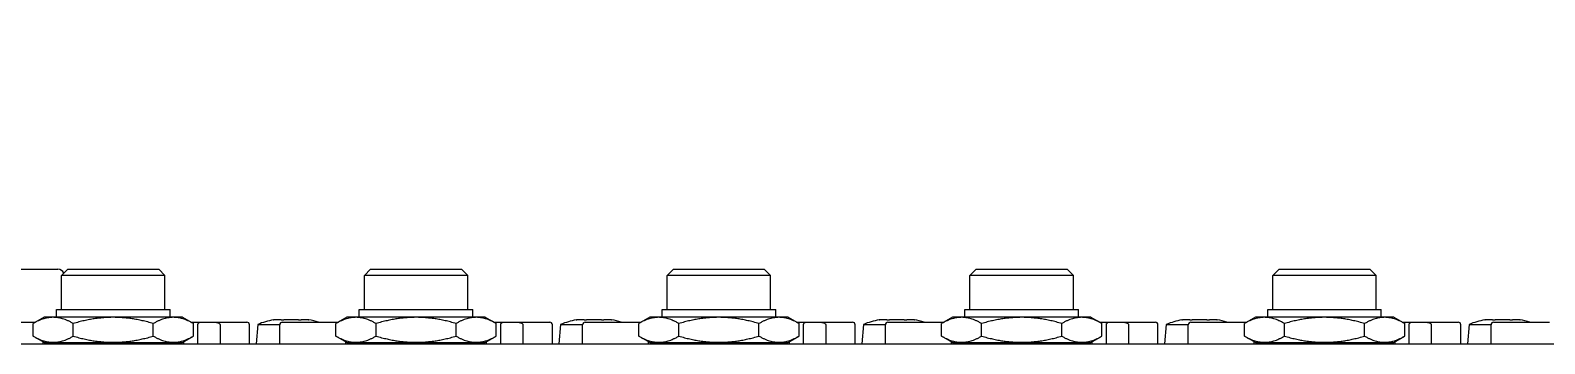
# Model space of a CAD drawing. Header units: millimetres. Extents: x 20 to 1660, y 4 to 1168.
# Drawn here: x 308.8 to 428.8, y 730.1 to 754.9 of the extents above; entities that cross this region are included whole.
import ezdxf

# ---------------------------------------------------------------- set-up
doc = ezdxf.new("R2010")
doc.units = ezdxf.units.MM
doc.header["$LTSCALE"] = 4
doc.layers.add('Dimensions(A H Standard)', color=7, linetype='Continuous', lineweight=9)
doc.layers.add('Visible Edges(A H Standard)', color=7, linetype='Continuous', lineweight=18)
doc.styles.add('DEFAULT-A H Standard', font='arial.ttf')
doc.dimstyles.new('DEFAULT', dxfattribs={"dimscale": 4, "dimtxt": 3, "dimasz": 2.5, "dimexe": 3, "dimexo": 1, "dimgap": 0.75, "dimtad": 1, "dimrnd": 1e-08, "dimzin": 0, "dimdsep": 46, "dimtxsty": 'DEFAULT-A H Standard', "dimcen": 0.09, "dimdle": 10, "dimclrd": 7, "dimclre": 7, "dimclrt": 7, "dimazin": 1, "dimtfac": 0.833333, "dimtofl": 0, "dimtmove": 0, "dimatfit": 3, "dimfxl": 0, "dimtolj": 1, "dimtzin": 0, "dimlwd": -1, "dimlwe": -1, "dimarcsym": 0})

# ---------------------------------------------------------------- blocks, each defined once
blk = doc.blocks.new('*D12')
at = {"layer": 'Defpoints', "color": 0, "linetype": 'Continuous'}
for p in [(194.88, 922.05), (194.88, 738.05), (675.88, 738.05)]:
    blk.add_point(p, dxfattribs=at)
at = {"layer": 'Dimensions(A H Standard)', "color": 7, "linetype": 'Continuous'}
for p, q in [((194.88, 742.05), (194.88, 934.05)), ((675.88, 742.05), (675.88, 934.05)), ((665.88, 922.05), (204.88, 922.05))]:
    blk.add_line(p, q, dxfattribs=at)
for points in [[(204.88, 923.72), (204.88, 920.39), (194.88, 922.05)], [(665.88, 923.72), (665.88, 920.39), (675.88, 922.05)]]:
    blk.add_solid(points, dxfattribs=at)
at = {"layer": 'Dimensions(A H Standard)', "color": 7, "linetype": 'Continuous', "insert": (410.25, 937.31), "char_height": 12, "attachment_point": 1, "style": 'DEFAULT-A H Standard'}
blk.add_mtext('\\A1;481.00', dxfattribs=at)

msp = doc.modelspace()

# ---------------------------------------------------------------- linework, layer by layer
at = {"layer": 'Visible Edges(A H Standard)'}
for p, q in [((303.759, 735.955), (310.993, 735.955)), ((311.776, 735.955), (311.276, 735.455)), ((311.776, 735.955), (318.976, 735.955)), ((318.976, 735.955), (319.476, 735.455)), ((335.776, 735.955), (335.276, 735.455)), ((335.776, 735.955), (342.976, 735.955)), ((342.976, 735.955), (343.476, 735.455)), ((359.776, 735.955), (359.276, 735.455)), ((359.776, 735.955), (366.976, 735.955)), ((366.976, 735.955), (367.476, 735.455)), ((383.776, 735.955), (383.276, 735.455)), ((383.776, 735.955), (390.976, 735.955)), ((390.976, 735.955), (391.476, 735.455)), ((407.776, 735.955), (407.276, 735.455)), ((407.776, 735.955), (414.976, 735.955)), ((414.976, 735.955), (415.476, 735.455)), ((319.476, 735.455), (311.276, 735.455)), ((311.276, 732.755), (311.276, 735.455)), ((319.476, 732.755), (319.476, 735.455)), ((343.476, 735.455), (335.276, 735.455)), ((335.276, 732.755), (335.276, 735.455)), ((343.476, 732.755), (343.476, 735.455)), ((367.476, 735.455), (359.276, 735.455)), ((359.276, 732.755), (359.276, 735.455)), ((367.476, 732.755), (367.476, 735.455)), ((391.476, 735.455), (383.276, 735.455)), ((383.276, 732.755), (383.276, 735.455)), ((391.476, 732.755), (391.476, 735.455)), ((415.476, 735.455), (407.276, 735.455)), ((407.276, 732.755), (407.276, 735.455)), ((415.476, 732.755), (415.476, 735.455)), ((309.892, 732.155), (309.026, 731.655)), ((320.861, 732.155), (309.892, 732.155)), ((310.876, 732.755), (319.876, 732.755)), ((310.876, 732.155), (310.876, 732.755)), ((319.876, 732.155), (319.876, 732.755)), ((320.861, 732.155), (321.727, 731.655)), ((333.892, 732.155), (333.026, 731.655)), ((344.861, 732.155), (333.892, 732.155)), ((334.876, 732.755), (343.876, 732.755)), ((334.876, 732.155), (334.876, 732.755)), ((343.876, 732.155), (343.876, 732.755)), ((344.861, 732.155), (345.727, 731.655)), ((357.892, 732.155), (357.026, 731.655)), ((368.861, 732.155), (357.892, 732.155)), ((358.876, 732.755), (367.876, 732.755)), ((358.876, 732.155), (358.876, 732.755)), ((367.876, 732.155), (367.876, 732.755)), ((368.861, 732.155), (369.727, 731.655)), ((381.892, 732.155), (381.026, 731.655)), ((392.861, 732.155), (381.892, 732.155)), ((382.876, 732.755), (391.876, 732.755)), ((382.876, 732.155), (382.876, 732.755)), ((391.876, 732.155), (391.876, 732.755)), ((392.861, 732.155), (393.727, 731.655)), ((405.892, 732.155), (405.026, 731.655)), ((416.861, 732.155), (405.892, 732.155)), ((406.876, 732.755), (415.876, 732.755)), ((406.876, 732.155), (406.876, 732.755)), ((415.876, 732.155), (415.876, 732.755)), ((416.861, 732.155), (417.727, 731.655)), ((304.776, 731.755), (309.199, 731.755)), ((309.026, 730.655), (309.026, 731.655)), ((312.201, 730.655), (312.201, 731.655)), ((318.552, 730.655), (318.552, 731.655)), ((321.554, 731.755), (322.345, 731.755)), ((321.727, 730.655), (321.727, 731.655)), ((322.084, 730.055), (322.084, 731.555)), ((322.345, 731.755), (323.363, 731.755)), ((323.363, 731.755), (325.976, 731.755)), ((323.84, 731.555), (323.84, 730.055)), ((326.176, 730.055), (326.176, 731.555)), ((326.829, 731.584), (326.695, 730.055)), ((326.829, 731.584), (328.579, 731.584)), ((328.689, 731.955), (328.106, 731.955)), ((328.576, 730.055), (328.576, 731.555)), ((328.776, 731.755), (333.199, 731.755)), ((330.059, 731.955), (328.894, 731.955)), ((330.847, 731.955), (330.264, 731.955)), ((333.026, 730.655), (333.026, 731.655)), ((336.201, 730.655), (336.201, 731.655)), ((342.552, 730.655), (342.552, 731.655)), ((345.554, 731.755), (346.345, 731.755)), ((345.727, 730.655), (345.727, 731.655)), ((346.084, 730.055), (346.084, 731.555)), ((346.345, 731.755), (347.363, 731.755)), ((347.363, 731.755), (349.976, 731.755)), ((347.84, 731.555), (347.84, 730.055)), ((350.176, 730.055), (350.176, 731.555)), ((350.829, 731.584), (350.695, 730.055)), ((350.829, 731.584), (352.579, 731.584)), ((352.689, 731.955), (352.106, 731.955)), ((352.576, 730.055), (352.576, 731.555)), ((352.776, 731.755), (357.199, 731.755)), ((354.059, 731.955), (352.894, 731.955)), ((354.847, 731.955), (354.264, 731.955)), ((357.026, 730.655), (357.026, 731.655)), ((360.201, 730.655), (360.201, 731.655)), ((366.552, 730.655), (366.552, 731.655)), ((369.554, 731.755), (370.345, 731.755)), ((369.727, 730.655), (369.727, 731.655)), ((370.084, 730.055), (370.084, 731.555)), ((370.345, 731.755), (371.363, 731.755)), ((371.363, 731.755), (373.976, 731.755)), ((371.84, 731.555), (371.84, 730.055)), ((374.176, 730.055), (374.176, 731.555)), ((374.829, 731.584), (374.695, 730.055)), ((374.829, 731.584), (376.579, 731.584)), ((376.689, 731.955), (376.106, 731.955)), ((376.576, 730.055), (376.576, 731.555)), ((376.776, 731.755), (381.199, 731.755)), ((378.059, 731.955), (376.894, 731.955)), ((378.847, 731.955), (378.264, 731.955)), ((381.026, 730.655), (381.026, 731.655)), ((384.201, 730.655), (384.201, 731.655)), ((390.552, 730.655), (390.552, 731.655)), ((393.554, 731.755), (394.345, 731.755)), ((393.727, 730.655), (393.727, 731.655)), ((394.084, 730.055), (394.084, 731.555)), ((394.345, 731.755), (395.363, 731.755)), ((395.363, 731.755), (397.976, 731.755)), ((395.84, 731.555), (395.84, 730.055)), ((398.176, 730.055), (398.176, 731.555)), ((398.829, 731.584), (398.695, 730.055)), ((398.829, 731.584), (400.579, 731.584)), ((400.689, 731.955), (400.106, 731.955)), ((400.576, 730.055), (400.576, 731.555)), ((400.776, 731.755), (405.199, 731.755)), ((402.059, 731.955), (400.894, 731.955)), ((402.847, 731.955), (402.264, 731.955)), ((405.026, 730.655), (405.026, 731.655)), ((408.201, 730.655), (408.201, 731.655)), ((414.552, 730.655), (414.552, 731.655)), ((417.554, 731.755), (418.345, 731.755)), ((417.727, 730.655), (417.727, 731.655)), ((418.084, 730.055), (418.084, 731.555)), ((418.345, 731.755), (419.363, 731.755)), ((419.363, 731.755), (421.976, 731.755)), ((419.84, 731.555), (419.84, 730.055)), ((422.176, 730.055), (422.176, 731.555)), ((422.829, 731.584), (422.695, 730.055)), ((422.829, 731.584), (424.579, 731.584)), ((424.689, 731.955), (424.106, 731.955)), ((424.576, 730.055), (424.576, 731.555)), ((424.776, 731.755), (429.199, 731.755)), ((426.059, 731.955), (424.894, 731.955)), ((426.847, 731.955), (426.264, 731.955)), ((219.376, 730.055), (651.376, 730.055)), ((309.892, 730.155), (309.026, 730.655)), ((309.809, 730.055), (309.809, 730.202)), ((309.892, 730.155), (320.861, 730.155)), ((310.376, 730.155), (310.376, 730.055)), ((310.876, 730.055), (310.876, 730.155)), ((319.876, 730.055), (319.876, 730.155)), ((320.032, 730.055), (320.032, 730.155)), ((320.376, 730.055), (320.376, 730.155)), ((320.861, 730.155), (321.727, 730.655)), ((320.943, 730.202), (320.943, 730.055)), ((333.892, 730.155), (333.026, 730.655)), ((333.809, 730.055), (333.809, 730.202)), ((333.892, 730.155), (344.861, 730.155)), ((334.376, 730.155), (334.376, 730.055)), ((334.876, 730.055), (334.876, 730.155)), ((343.876, 730.055), (343.876, 730.155)), ((344.032, 730.055), (344.032, 730.155)), ((344.376, 730.055), (344.376, 730.155)), ((344.861, 730.155), (345.727, 730.655)), ((344.943, 730.202), (344.943, 730.055)), ((357.892, 730.155), (357.026, 730.655)), ((357.809, 730.055), (357.809, 730.202)), ((357.892, 730.155), (368.861, 730.155)), ((358.376, 730.155), (358.376, 730.055)), ((358.876, 730.055), (358.876, 730.155)), ((367.876, 730.055), (367.876, 730.155)), ((368.032, 730.055), (368.032, 730.155)), ((368.376, 730.055), (368.376, 730.155)), ((368.861, 730.155), (369.727, 730.655)), ((368.943, 730.202), (368.943, 730.055)), ((381.892, 730.155), (381.026, 730.655)), ((381.809, 730.055), (381.809, 730.202)), ((381.892, 730.155), (392.861, 730.155)), ((382.376, 730.155), (382.376, 730.055)), ((382.876, 730.055), (382.876, 730.155)), ((391.876, 730.055), (391.876, 730.155)), ((392.032, 730.055), (392.032, 730.155)), ((392.376, 730.055), (392.376, 730.155)), ((392.861, 730.155), (393.727, 730.655)), ((392.943, 730.202), (392.943, 730.055)), ((405.892, 730.155), (405.026, 730.655)), ((405.809, 730.055), (405.809, 730.202)), ((405.892, 730.155), (416.861, 730.155)), ((406.376, 730.155), (406.376, 730.055)), ((406.876, 730.055), (406.876, 730.155)), ((415.876, 730.055), (415.876, 730.155)), ((416.032, 730.055), (416.032, 730.155)), ((416.376, 730.055), (416.376, 730.155)), ((416.861, 730.155), (417.727, 730.655)), ((416.943, 730.202), (416.943, 730.055))]:
    msp.add_line(p, q, dxfattribs=at)
for centre, radius, start, end in [((310.993, 735.455), 0.5, 21.40974, 90), ((325.976, 731.555), 0.2, 0, 90), ((329.476, 724.855), 7.231, 101.16299, 111.47562), ((328.776, 731.555), 0.2, 90, 180), ((329.476, 724.855), 7.231, 72.57103, 78.83701), ((349.976, 731.555), 0.2, 0, 90), ((353.476, 724.855), 7.231, 101.16299, 111.47562), ((352.776, 731.555), 0.2, 90, 180), ((353.476, 724.855), 7.231, 72.57103, 78.83701), ((373.976, 731.555), 0.2, 0, 90), ((377.476, 724.855), 7.231, 101.16299, 111.47562), ((376.776, 731.555), 0.2, 90, 180), ((377.476, 724.855), 7.231, 72.57103, 78.83701), ((397.976, 731.555), 0.2, 0, 90), ((401.476, 724.855), 7.231, 101.16299, 111.47562), ((400.776, 731.555), 0.2, 90, 180), ((401.476, 724.855), 7.231, 72.57103, 78.83701), ((421.976, 731.555), 0.2, 0, 90), ((425.476, 724.855), 7.231, 101.16299, 111.47562), ((424.776, 731.555), 0.2, 90, 180), ((425.476, 724.855), 7.231, 72.57103, 78.83701)]:
    msp.add_arc(centre, radius, start, end, dxfattribs=at)
for points in [[(312.201, 731.655), (310.613, 732.571), (309.026, 731.655)], [(318.552, 731.655), (315.376, 732.571), (312.201, 731.655)], [(321.727, 731.655), (320.14, 732.571), (318.552, 731.655)], [(336.201, 731.655), (334.613, 732.571), (333.026, 731.655)], [(342.552, 731.655), (339.376, 732.571), (336.201, 731.655)], [(345.727, 731.655), (344.14, 732.571), (342.552, 731.655)], [(360.201, 731.655), (358.613, 732.571), (357.026, 731.655)], [(366.552, 731.655), (363.376, 732.571), (360.201, 731.655)], [(369.727, 731.655), (368.14, 732.571), (366.552, 731.655)], [(384.201, 731.655), (382.613, 732.571), (381.026, 731.655)], [(390.552, 731.655), (387.376, 732.571), (384.201, 731.655)], [(393.727, 731.655), (392.14, 732.571), (390.552, 731.655)], [(408.201, 731.655), (406.613, 732.571), (405.026, 731.655)], [(414.552, 731.655), (411.376, 732.571), (408.201, 731.655)], [(417.727, 731.655), (416.14, 732.571), (414.552, 731.655)], [(309.026, 730.655), (310.613, 729.738), (312.201, 730.655)], [(312.201, 730.655), (315.376, 729.738), (318.552, 730.655)], [(318.552, 730.655), (320.14, 729.738), (321.727, 730.655)], [(333.026, 730.655), (334.613, 729.738), (336.201, 730.655)], [(336.201, 730.655), (339.376, 729.738), (342.552, 730.655)], [(342.552, 730.655), (344.14, 729.738), (345.727, 730.655)], [(357.026, 730.655), (358.613, 729.738), (360.201, 730.655)], [(360.201, 730.655), (363.376, 729.738), (366.552, 730.655)], [(366.552, 730.655), (368.14, 729.738), (369.727, 730.655)], [(381.026, 730.655), (382.613, 729.738), (384.201, 730.655)], [(384.201, 730.655), (387.376, 729.738), (390.552, 730.655)], [(390.552, 730.655), (392.14, 729.738), (393.727, 730.655)], [(405.026, 730.655), (406.613, 729.738), (408.201, 730.655)], [(408.201, 730.655), (411.376, 729.738), (414.552, 730.655)], [(414.552, 730.655), (416.14, 729.738), (417.727, 730.655)]]:
    msp.add_rational_spline(points, [1, 1.15470053838, 1], degree=2, dxfattribs=at)
for points, knots in [([(322.084, 731.555), (322.084, 731.565), (322.085, 731.575), (322.089, 731.599), (322.092, 731.611), (322.101, 731.639), (322.108, 731.653), (322.127, 731.683), (322.142, 731.699), (322.191, 731.732), (322.23, 731.746), (322.304, 731.754), (322.324, 731.755), (322.345, 731.755)], [0.45842334, 0.45842334, 0.45842334, 0.45842334, 0.46680848, 0.46680848, 0.4777807, 0.4777807, 0.49393714, 0.49393714, 0.51869011, 0.51869011, 0.55339771, 0.55339771, 0.56534432, 0.56534432, 0.56534432, 0.56534432]), ([(323.363, 731.755), (323.427, 731.755), (323.489, 731.751), (323.633, 731.731), (323.697, 731.71), (323.771, 731.669), (323.791, 731.652), (323.817, 731.623), (323.826, 731.611), (323.834, 731.59), (323.837, 731.583), (323.84, 731.569), (323.84, 731.562), (323.84, 731.555)], [0.239876037, 0.239876037, 0.239876037, 0.239876037, 0.248412927, 0.248412927, 0.260810739, 0.260810739, 0.267852085, 0.267852085, 0.272470722, 0.272470722, 0.274662662, 0.274662662, 0.276815777, 0.276815777, 0.276815777, 0.276815777]), ([(328.076, 731.95), (328.076, 731.95), (328.079, 731.95), (328.09, 731.952), (328.097, 731.953), (328.106, 731.955)], [0.031546833, 0.031546833, 0.031546833, 0.031546833, 0.037843043, 0.037843043, 0.043488002, 0.043488002, 0.043488002, 0.043488002]), ([(328.689, 731.955), (328.704, 731.952), (328.725, 731.951), (328.758, 731.95), (328.767, 731.95), (328.776, 731.95)], [0.019799734, 0.019799734, 0.019799734, 0.019799734, 0.02841315, 0.02841315, 0.031546833, 0.031546833, 0.031546833, 0.031546833]), ([(328.776, 731.95), (328.796, 731.95), (328.816, 731.95), (328.854, 731.952), (328.874, 731.953), (328.894, 731.955)], [0.031546833, 0.031546833, 0.031546833, 0.031546833, 0.037843043, 0.037843043, 0.043488002, 0.043488002, 0.043488002, 0.043488002]), ([(330.059, 731.955), (330.088, 731.952), (330.118, 731.951), (330.157, 731.95), (330.167, 731.95), (330.176, 731.95)], [0.019799734, 0.019799734, 0.019799734, 0.019799734, 0.02841315, 0.02841315, 0.031546833, 0.031546833, 0.031546833, 0.031546833]), ([(330.176, 731.95), (330.196, 731.95), (330.213, 731.95), (330.241, 731.952), (330.253, 731.953), (330.264, 731.955)], [0.031546833, 0.031546833, 0.031546833, 0.031546833, 0.037843043, 0.037843043, 0.043488002, 0.043488002, 0.043488002, 0.043488002]), ([(330.847, 731.955), (330.86, 731.952), (330.87, 731.951), (330.876, 731.95), (330.876, 731.95), (330.876, 731.95)], [0.019800537, 0.019800537, 0.019800537, 0.019800537, 0.028440908, 0.028440908, 0.031547842, 0.031547842, 0.031547842, 0.031547842]), ([(346.084, 731.555), (346.084, 731.565), (346.085, 731.575), (346.089, 731.599), (346.092, 731.611), (346.101, 731.639), (346.108, 731.653), (346.127, 731.683), (346.142, 731.699), (346.191, 731.732), (346.23, 731.746), (346.304, 731.754), (346.324, 731.755), (346.345, 731.755)], [0.45842334, 0.45842334, 0.45842334, 0.45842334, 0.46680848, 0.46680848, 0.4777807, 0.4777807, 0.49393714, 0.49393714, 0.51869011, 0.51869011, 0.55339771, 0.55339771, 0.56534432, 0.56534432, 0.56534432, 0.56534432]), ([(347.363, 731.755), (347.427, 731.755), (347.489, 731.751), (347.633, 731.731), (347.697, 731.71), (347.771, 731.669), (347.791, 731.652), (347.817, 731.623), (347.826, 731.611), (347.834, 731.59), (347.837, 731.583), (347.84, 731.569), (347.84, 731.562), (347.84, 731.555)], [0.239876037, 0.239876037, 0.239876037, 0.239876037, 0.248412927, 0.248412927, 0.260810739, 0.260810739, 0.267852085, 0.267852085, 0.272470722, 0.272470722, 0.274662662, 0.274662662, 0.276815777, 0.276815777, 0.276815777, 0.276815777]), ([(352.076, 731.95), (352.076, 731.95), (352.079, 731.95), (352.09, 731.952), (352.097, 731.953), (352.106, 731.955)], [0.031546833, 0.031546833, 0.031546833, 0.031546833, 0.037843043, 0.037843043, 0.043488002, 0.043488002, 0.043488002, 0.043488002]), ([(352.689, 731.955), (352.704, 731.952), (352.725, 731.951), (352.758, 731.95), (352.767, 731.95), (352.776, 731.95)], [0.019799734, 0.019799734, 0.019799734, 0.019799734, 0.02841315, 0.02841315, 0.031546833, 0.031546833, 0.031546833, 0.031546833]), ([(352.776, 731.95), (352.796, 731.95), (352.816, 731.95), (352.854, 731.952), (352.874, 731.953), (352.894, 731.955)], [0.031546833, 0.031546833, 0.031546833, 0.031546833, 0.037843043, 0.037843043, 0.043488002, 0.043488002, 0.043488002, 0.043488002]), ([(354.059, 731.955), (354.088, 731.952), (354.118, 731.951), (354.157, 731.95), (354.167, 731.95), (354.176, 731.95)], [0.019799734, 0.019799734, 0.019799734, 0.019799734, 0.02841315, 0.02841315, 0.031546833, 0.031546833, 0.031546833, 0.031546833]), ([(354.176, 731.95), (354.196, 731.95), (354.213, 731.95), (354.241, 731.952), (354.253, 731.953), (354.264, 731.955)], [0.031546833, 0.031546833, 0.031546833, 0.031546833, 0.037843043, 0.037843043, 0.043488002, 0.043488002, 0.043488002, 0.043488002]), ([(354.847, 731.955), (354.86, 731.952), (354.87, 731.951), (354.876, 731.95), (354.876, 731.95), (354.876, 731.95)], [0.019800537, 0.019800537, 0.019800537, 0.019800537, 0.028440908, 0.028440908, 0.031547842, 0.031547842, 0.031547842, 0.031547842]), ([(370.084, 731.555), (370.084, 731.565), (370.085, 731.575), (370.089, 731.599), (370.092, 731.611), (370.101, 731.639), (370.108, 731.653), (370.127, 731.683), (370.142, 731.699), (370.191, 731.732), (370.23, 731.746), (370.304, 731.754), (370.324, 731.755), (370.345, 731.755)], [0.45842334, 0.45842334, 0.45842334, 0.45842334, 0.46680848, 0.46680848, 0.4777807, 0.4777807, 0.49393714, 0.49393714, 0.51869011, 0.51869011, 0.55339771, 0.55339771, 0.56534432, 0.56534432, 0.56534432, 0.56534432]), ([(371.363, 731.755), (371.427, 731.755), (371.489, 731.751), (371.633, 731.731), (371.697, 731.71), (371.771, 731.669), (371.791, 731.652), (371.817, 731.623), (371.826, 731.611), (371.834, 731.59), (371.837, 731.583), (371.84, 731.569), (371.84, 731.562), (371.84, 731.555)], [0.239876037, 0.239876037, 0.239876037, 0.239876037, 0.248412927, 0.248412927, 0.260810739, 0.260810739, 0.267852085, 0.267852085, 0.272470722, 0.272470722, 0.274662662, 0.274662662, 0.276815777, 0.276815777, 0.276815777, 0.276815777]), ([(376.076, 731.95), (376.076, 731.95), (376.079, 731.95), (376.09, 731.952), (376.097, 731.953), (376.106, 731.955)], [0.031546833, 0.031546833, 0.031546833, 0.031546833, 0.037843043, 0.037843043, 0.043488002, 0.043488002, 0.043488002, 0.043488002]), ([(376.689, 731.955), (376.704, 731.952), (376.725, 731.951), (376.758, 731.95), (376.767, 731.95), (376.776, 731.95)], [0.019799734, 0.019799734, 0.019799734, 0.019799734, 0.02841315, 0.02841315, 0.031546833, 0.031546833, 0.031546833, 0.031546833]), ([(376.776, 731.95), (376.796, 731.95), (376.816, 731.95), (376.854, 731.952), (376.874, 731.953), (376.894, 731.955)], [0.031546833, 0.031546833, 0.031546833, 0.031546833, 0.037843043, 0.037843043, 0.043488002, 0.043488002, 0.043488002, 0.043488002]), ([(378.059, 731.955), (378.088, 731.952), (378.118, 731.951), (378.157, 731.95), (378.167, 731.95), (378.176, 731.95)], [0.019799734, 0.019799734, 0.019799734, 0.019799734, 0.02841315, 0.02841315, 0.031546833, 0.031546833, 0.031546833, 0.031546833]), ([(378.176, 731.95), (378.196, 731.95), (378.213, 731.95), (378.241, 731.952), (378.253, 731.953), (378.264, 731.955)], [0.031546833, 0.031546833, 0.031546833, 0.031546833, 0.037843043, 0.037843043, 0.043488002, 0.043488002, 0.043488002, 0.043488002]), ([(378.847, 731.955), (378.86, 731.952), (378.87, 731.951), (378.876, 731.95), (378.876, 731.95), (378.876, 731.95)], [0.019800537, 0.019800537, 0.019800537, 0.019800537, 0.028440908, 0.028440908, 0.031547842, 0.031547842, 0.031547842, 0.031547842]), ([(394.084, 731.555), (394.084, 731.565), (394.085, 731.575), (394.089, 731.599), (394.092, 731.611), (394.101, 731.639), (394.108, 731.653), (394.127, 731.683), (394.142, 731.699), (394.191, 731.732), (394.23, 731.746), (394.304, 731.754), (394.324, 731.755), (394.345, 731.755)], [0.45842334, 0.45842334, 0.45842334, 0.45842334, 0.46680848, 0.46680848, 0.4777807, 0.4777807, 0.49393714, 0.49393714, 0.51869011, 0.51869011, 0.55339771, 0.55339771, 0.56534432, 0.56534432, 0.56534432, 0.56534432]), ([(395.363, 731.755), (395.427, 731.755), (395.489, 731.751), (395.633, 731.731), (395.697, 731.71), (395.771, 731.669), (395.791, 731.652), (395.817, 731.623), (395.826, 731.611), (395.834, 731.59), (395.837, 731.583), (395.84, 731.569), (395.84, 731.562), (395.84, 731.555)], [0.239876037, 0.239876037, 0.239876037, 0.239876037, 0.248412927, 0.248412927, 0.260810739, 0.260810739, 0.267852085, 0.267852085, 0.272470722, 0.272470722, 0.274662662, 0.274662662, 0.276815777, 0.276815777, 0.276815777, 0.276815777]), ([(400.076, 731.95), (400.076, 731.95), (400.079, 731.95), (400.09, 731.952), (400.097, 731.953), (400.106, 731.955)], [0.031546833, 0.031546833, 0.031546833, 0.031546833, 0.037843043, 0.037843043, 0.043488002, 0.043488002, 0.043488002, 0.043488002]), ([(400.689, 731.955), (400.704, 731.952), (400.725, 731.951), (400.758, 731.95), (400.767, 731.95), (400.776, 731.95)], [0.019799734, 0.019799734, 0.019799734, 0.019799734, 0.02841315, 0.02841315, 0.031546833, 0.031546833, 0.031546833, 0.031546833]), ([(400.776, 731.95), (400.796, 731.95), (400.816, 731.95), (400.854, 731.952), (400.874, 731.953), (400.894, 731.955)], [0.031546833, 0.031546833, 0.031546833, 0.031546833, 0.037843043, 0.037843043, 0.043488002, 0.043488002, 0.043488002, 0.043488002]), ([(402.059, 731.955), (402.088, 731.952), (402.118, 731.951), (402.157, 731.95), (402.167, 731.95), (402.176, 731.95)], [0.019799734, 0.019799734, 0.019799734, 0.019799734, 0.02841315, 0.02841315, 0.031546833, 0.031546833, 0.031546833, 0.031546833]), ([(402.176, 731.95), (402.196, 731.95), (402.213, 731.95), (402.241, 731.952), (402.253, 731.953), (402.264, 731.955)], [0.031546833, 0.031546833, 0.031546833, 0.031546833, 0.037843043, 0.037843043, 0.043488002, 0.043488002, 0.043488002, 0.043488002]), ([(402.847, 731.955), (402.86, 731.952), (402.87, 731.951), (402.876, 731.95), (402.876, 731.95), (402.876, 731.95)], [0.019800537, 0.019800537, 0.019800537, 0.019800537, 0.028440908, 0.028440908, 0.031547842, 0.031547842, 0.031547842, 0.031547842]), ([(418.084, 731.555), (418.084, 731.565), (418.085, 731.575), (418.089, 731.599), (418.092, 731.611), (418.101, 731.639), (418.108, 731.653), (418.127, 731.683), (418.142, 731.699), (418.191, 731.732), (418.23, 731.746), (418.304, 731.754), (418.324, 731.755), (418.345, 731.755)], [0.45842334, 0.45842334, 0.45842334, 0.45842334, 0.46680848, 0.46680848, 0.4777807, 0.4777807, 0.49393714, 0.49393714, 0.51869011, 0.51869011, 0.55339771, 0.55339771, 0.56534432, 0.56534432, 0.56534432, 0.56534432]), ([(419.363, 731.755), (419.427, 731.755), (419.489, 731.751), (419.633, 731.731), (419.697, 731.71), (419.771, 731.669), (419.791, 731.652), (419.817, 731.623), (419.826, 731.611), (419.834, 731.59), (419.837, 731.583), (419.84, 731.569), (419.84, 731.562), (419.84, 731.555)], [0.239876037, 0.239876037, 0.239876037, 0.239876037, 0.248412927, 0.248412927, 0.260810739, 0.260810739, 0.267852085, 0.267852085, 0.272470722, 0.272470722, 0.274662662, 0.274662662, 0.276815777, 0.276815777, 0.276815777, 0.276815777]), ([(424.076, 731.95), (424.076, 731.95), (424.079, 731.95), (424.09, 731.952), (424.097, 731.953), (424.106, 731.955)], [0.031546833, 0.031546833, 0.031546833, 0.031546833, 0.037843043, 0.037843043, 0.043488002, 0.043488002, 0.043488002, 0.043488002]), ([(424.689, 731.955), (424.704, 731.952), (424.725, 731.951), (424.758, 731.95), (424.767, 731.95), (424.776, 731.95)], [0.019799734, 0.019799734, 0.019799734, 0.019799734, 0.02841315, 0.02841315, 0.031546833, 0.031546833, 0.031546833, 0.031546833]), ([(424.776, 731.95), (424.796, 731.95), (424.816, 731.95), (424.854, 731.952), (424.874, 731.953), (424.894, 731.955)], [0.031546833, 0.031546833, 0.031546833, 0.031546833, 0.037843043, 0.037843043, 0.043488002, 0.043488002, 0.043488002, 0.043488002]), ([(426.059, 731.955), (426.088, 731.952), (426.118, 731.951), (426.157, 731.95), (426.167, 731.95), (426.176, 731.95)], [0.019799734, 0.019799734, 0.019799734, 0.019799734, 0.02841315, 0.02841315, 0.031546833, 0.031546833, 0.031546833, 0.031546833]), ([(426.176, 731.95), (426.196, 731.95), (426.213, 731.95), (426.241, 731.952), (426.253, 731.953), (426.264, 731.955)], [0.031546833, 0.031546833, 0.031546833, 0.031546833, 0.037843043, 0.037843043, 0.043488002, 0.043488002, 0.043488002, 0.043488002]), ([(426.847, 731.955), (426.86, 731.952), (426.87, 731.951), (426.876, 731.95), (426.876, 731.95), (426.876, 731.95)], [0.019800537, 0.019800537, 0.019800537, 0.019800537, 0.028440908, 0.028440908, 0.031547842, 0.031547842, 0.031547842, 0.031547842])]:
    msp.add_open_spline(points, degree=3, knots=knots, dxfattribs=at)

# ---------------------------------------------------------------- dimensions: what is measured, and where the dimension line sits
at = {"layer": 'Dimensions(A H Standard)', "color": 7, "linetype": 'Continuous'}
dim = msp.add_linear_dim(base=(194.876, 922.055), p1=(675.876, 738.055), p2=(194.876, 738.055), dimstyle='DEFAULT', override={"dimdec": 2, "dimtp": 0, "dimtm": 0, "dimtdec": 2, "dimatfit": 1}, dxfattribs=at)
dim.commit()
dim.dimension.update_dxf_attribs({"geometry": '*D12', "text_midpoint": (435.376, 922.055), "dimtype": 160})

doc.saveas('drawing.dxf')
